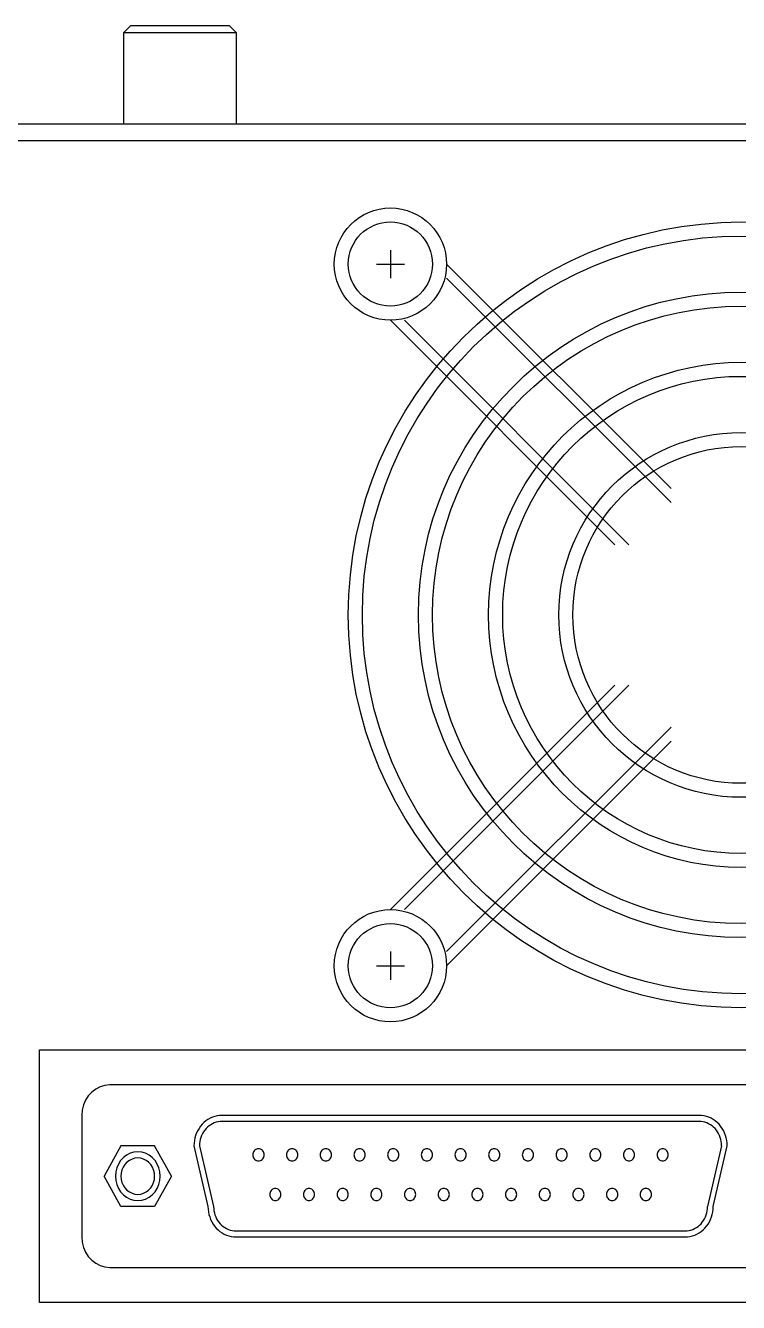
# Model space of a CAD drawing. Header units: millimetres. Extents: x 278 to 1021, y 252 to 691.
# Drawn here: x 928.8 to 979.6, y 341.3 to 432.3 of the extents above; entities that cross this region are included whole.
import ezdxf

# ---------------------------------------------------------------- set-up
doc = ezdxf.new("R2010")
doc.units = ezdxf.units.MM
doc.layers.get('0').update_dxf_attribs({"lineweight": 30})

# ---------------------------------------------------------------- blocks, each defined once
blk = doc.blocks.new('A$C08AF3280')
for p, q in [((648, 81.5), (648.5, 82)), ((648.5, 82), (655.5, 82)), ((655.5, 82), (656, 81.5)), ((648, 81.5), (656, 81.5)), ((648, 75), (648, 81.5)), ((656, 81.5), (656, 75)), ((579, 75), (725, 75)), ((578.2, 73.8), (725.8, 73.8)), ((667, 66), (667, 64)), ((666, 65), (668, 65)), ((687, 49), (671, 65)), ((687, 48), (671, 64)), ((683, 45), (667, 61)), ((684, 45), (668, 61)), ((667, 19), (683, 35)), ((668, 19), (684, 35)), ((671, 16), (687, 32)), ((671, 15), (687, 31)), ((667, 16), (667, 14)), ((666, 15), (668, 15)), ((642, 9), (702, 9)), ((642, -9), (642, 9)), ((646.6527, 6.4671), (646.316, 6.3693)), ((647, 6.5), (646.6527, 6.4671)), ((697, 6.5), (647, 6.5)), ((645.4679, 5.7261), (645.2679, 5.4167)), ((645.7144, 5.9931), (645.4679, 5.7261)), ((646, 6.2098), (645.7144, 5.9931)), ((646.316, 6.3693), (646, 6.2098)), ((645.0304, 4.7096), (645, 4.3333)), ((645.1206, 5.0743), (645.0304, 4.7096)), ((645.2679, 5.4167), (645.1206, 5.0743)), ((645, 4.3333), (645, -4.3333)), ((653.5858, 3.6987), (653.4679, 3.5594)), ((653.7144, 3.8264), (653.5858, 3.6987)), ((653.8528, 3.9415), (653.7144, 3.8264)), ((654, 4.0431), (653.8528, 3.9415)), ((654.1548, 4.1303), (654, 4.0431)), ((654.2, 3.6677), (654.0823, 3.5865)), ((654.316, 4.2027), (654.1548, 4.1303)), ((654.3238, 3.7376), (654.2, 3.6677)), ((654.4824, 4.2596), (654.316, 4.2027)), ((654.4528, 3.7955), (654.3238, 3.7376)), ((654.5859, 3.841), (654.4528, 3.7955)), ((654.6527, 4.3004), (654.4824, 4.2596)), ((654.7222, 3.8737), (654.5859, 3.841)), ((654.8257, 4.3251), (654.6527, 4.3004)), ((654.8606, 3.8934), (654.7222, 3.8737)), ((655, 4.3333), (654.8257, 4.3251)), ((655, 3.9), (654.8606, 3.8934)), ((689, 4.3333), (655, 4.3333)), ((689, 3.9), (655, 3.9)), ((689.1743, 4.3251), (689, 4.3333)), ((689.1394, 3.8934), (689, 3.9)), ((689.2778, 3.8737), (689.1394, 3.8934)), ((689.3473, 4.3004), (689.1743, 4.3251)), ((689.4141, 3.841), (689.2778, 3.8737)), ((689.5176, 4.2596), (689.3473, 4.3004)), ((689.5472, 3.7955), (689.4141, 3.841)), ((689.684, 4.2027), (689.5176, 4.2596)), ((689.6762, 3.7376), (689.5472, 3.7955)), ((689.8, 3.6677), (689.6762, 3.7376)), ((689.8452, 4.1303), (689.684, 4.2027)), ((689.9177, 3.5865), (689.8, 3.6677)), ((690, 4.0431), (689.8452, 4.1303)), ((690.1472, 3.9415), (690, 4.0431)), ((690.2856, 3.8264), (690.1472, 3.9415)), ((690.4142, 3.6987), (690.2856, 3.8264)), ((690.5321, 3.5594), (690.4142, 3.6987)), ((653.1206, 2.9077), (653.0681, 2.7274)), ((653.1874, 3.0823), (653.1206, 2.9077)), ((653.2679, 3.25), (653.1874, 3.0823)), ((653.3617, 3.4095), (653.2679, 3.25)), ((653.4679, 3.5594), (653.3617, 3.4095)), ((653.4965, 2.7595), (653.4545, 2.6153)), ((653.5499, 2.8992), (653.4965, 2.7595)), ((653.6144, 3.0333), (653.5499, 2.8992)), ((653.6894, 3.1608), (653.6144, 3.0333)), ((653.7743, 3.2809), (653.6894, 3.1608)), ((653.8686, 3.3923), (653.7743, 3.2809)), ((653.9715, 3.4945), (653.8686, 3.3923)), ((654.0823, 3.5865), (653.9715, 3.4945)), ((690.0285, 3.4945), (689.9177, 3.5865)), ((690.1314, 3.3923), (690.0285, 3.4945)), ((690.2257, 3.2809), (690.1314, 3.3923)), ((690.3106, 3.1608), (690.2257, 3.2809)), ((690.3856, 3.0333), (690.3106, 3.1608)), ((690.4501, 2.8992), (690.3856, 3.0333)), ((690.5035, 2.7595), (690.4501, 2.8992)), ((690.5455, 2.6153), (690.5035, 2.7595)), ((690.6383, 3.4095), (690.5321, 3.5594)), ((690.7321, 3.25), (690.6383, 3.4095)), ((690.8126, 3.0823), (690.7321, 3.25)), ((690.8794, 2.9077), (690.8126, 3.0823)), ((690.9319, 2.7274), (690.8794, 2.9077)), ((647.8, 2.1667), (646.6, 0)), ((650.2, 2.1667), (647.8, 2.1667)), ((651.4, 0), (650.2, 2.1667)), ((653.0076, 2.3555), (653, 2.1667)), ((653, 2.1667), (654, -2.1667)), ((653.0304, 2.5429), (653.0076, 2.3555)), ((653.0681, 2.7274), (653.0304, 2.5429)), ((653.4061, 2.3177), (653.4, 2.1667)), ((653.4, 2.1667), (654.4, -2.1667)), ((653.4243, 2.4676), (653.4061, 2.3177)), ((653.4545, 2.6153), (653.4243, 2.4676)), ((657.3429, 1.8486), (657.2936, 1.7952)), ((657.4, 1.8919), (657.3429, 1.8486)), ((657.4632, 1.9239), (657.4, 1.8919)), ((657.5305, 1.9434), (657.4632, 1.9239)), ((657.6, 1.95), (657.5305, 1.9434)), ((657.6695, 1.9434), (657.6, 1.95)), ((657.7368, 1.9239), (657.6695, 1.9434)), ((657.8, 1.8919), (657.7368, 1.9239)), ((657.8571, 1.8486), (657.8, 1.8919)), ((657.9064, 1.7952), (657.8571, 1.8486)), ((659.7429, 1.8486), (659.6936, 1.7952)), ((659.8, 1.8919), (659.7429, 1.8486)), ((659.8632, 1.9239), (659.8, 1.8919)), ((659.9305, 1.9434), (659.8632, 1.9239)), ((660, 1.95), (659.9305, 1.9434)), ((660.0695, 1.9434), (660, 1.95)), ((660.1368, 1.9239), (660.0695, 1.9434)), ((660.2, 1.8919), (660.1368, 1.9239)), ((660.2571, 1.8486), (660.2, 1.8919)), ((660.3064, 1.7952), (660.2571, 1.8486)), ((662.1429, 1.8486), (662.0936, 1.7952)), ((662.2, 1.8919), (662.1429, 1.8486)), ((662.2632, 1.9239), (662.2, 1.8919)), ((662.3305, 1.9434), (662.2632, 1.9239)), ((662.4, 1.95), (662.3305, 1.9434)), ((662.4695, 1.9434), (662.4, 1.95)), ((662.5368, 1.9239), (662.4695, 1.9434)), ((662.6, 1.8919), (662.5368, 1.9239)), ((662.6571, 1.8486), (662.6, 1.8919)), ((662.7064, 1.7952), (662.6571, 1.8486)), ((664.5429, 1.8486), (664.4936, 1.7952)), ((664.6, 1.8919), (664.5429, 1.8486)), ((664.6632, 1.9239), (664.6, 1.8919)), ((664.7305, 1.9434), (664.6632, 1.9239)), ((664.8, 1.95), (664.7305, 1.9434)), ((664.8695, 1.9434), (664.8, 1.95)), ((664.9368, 1.9239), (664.8695, 1.9434)), ((665, 1.8919), (664.9368, 1.9239)), ((665.0571, 1.8486), (665, 1.8919)), ((665.1064, 1.7952), (665.0571, 1.8486)), ((666.9429, 1.8486), (666.8936, 1.7952)), ((667, 1.8919), (666.9429, 1.8486)), ((667.0632, 1.9239), (667, 1.8919)), ((667.1305, 1.9434), (667.0632, 1.9239)), ((667.2, 1.95), (667.1305, 1.9434)), ((667.2695, 1.9434), (667.2, 1.95)), ((667.3368, 1.9239), (667.2695, 1.9434)), ((667.4, 1.8919), (667.3368, 1.9239)), ((667.4571, 1.8486), (667.4, 1.8919)), ((667.5064, 1.7952), (667.4571, 1.8486)), ((669.3429, 1.8486), (669.2936, 1.7952)), ((669.4, 1.8919), (669.3429, 1.8486)), ((669.4632, 1.9239), (669.4, 1.8919)), ((669.5305, 1.9434), (669.4632, 1.9239)), ((669.6, 1.95), (669.5305, 1.9434)), ((669.6695, 1.9434), (669.6, 1.95)), ((669.7368, 1.9239), (669.6695, 1.9434)), ((669.8, 1.8919), (669.7368, 1.9239)), ((669.8571, 1.8486), (669.8, 1.8919)), ((669.9064, 1.7952), (669.8571, 1.8486)), ((671.7429, 1.8486), (671.6936, 1.7952)), ((671.8, 1.8919), (671.7429, 1.8486)), ((671.8632, 1.9239), (671.8, 1.8919)), ((671.9305, 1.9434), (671.8632, 1.9239)), ((672, 1.95), (671.9305, 1.9434)), ((672.0695, 1.9434), (672, 1.95)), ((672.1368, 1.9239), (672.0695, 1.9434)), ((672.2, 1.8919), (672.1368, 1.9239)), ((672.2571, 1.8486), (672.2, 1.8919)), ((672.3064, 1.7952), (672.2571, 1.8486)), ((674.1429, 1.8486), (674.0936, 1.7952)), ((674.2, 1.8919), (674.1429, 1.8486)), ((674.2632, 1.9239), (674.2, 1.8919)), ((674.3305, 1.9434), (674.2632, 1.9239)), ((674.4, 1.95), (674.3305, 1.9434)), ((674.4695, 1.9434), (674.4, 1.95)), ((674.5368, 1.9239), (674.4695, 1.9434)), ((674.6, 1.8919), (674.5368, 1.9239)), ((674.6571, 1.8486), (674.6, 1.8919)), ((674.7064, 1.7952), (674.6571, 1.8486)), ((676.5429, 1.8486), (676.4936, 1.7952)), ((676.6, 1.8919), (676.5429, 1.8486)), ((676.6632, 1.9239), (676.6, 1.8919)), ((676.7305, 1.9434), (676.6632, 1.9239)), ((676.8, 1.95), (676.7305, 1.9434)), ((676.8695, 1.9434), (676.8, 1.95)), ((676.9368, 1.9239), (676.8695, 1.9434)), ((677, 1.8919), (676.9368, 1.9239)), ((677.0571, 1.8486), (677, 1.8919)), ((677.1064, 1.7952), (677.0571, 1.8486)), ((678.9429, 1.8486), (678.8936, 1.7952)), ((679, 1.8919), (678.9429, 1.8486)), ((679.0632, 1.9239), (679, 1.8919)), ((679.1305, 1.9434), (679.0632, 1.9239)), ((679.2, 1.95), (679.1305, 1.9434)), ((679.2695, 1.9434), (679.2, 1.95)), ((679.3368, 1.9239), (679.2695, 1.9434)), ((679.4, 1.8919), (679.3368, 1.9239)), ((679.4571, 1.8486), (679.4, 1.8919)), ((679.5064, 1.7952), (679.4571, 1.8486)), ((681.3429, 1.8486), (681.2936, 1.7952)), ((681.4, 1.8919), (681.3429, 1.8486)), ((681.4632, 1.9239), (681.4, 1.8919)), ((681.5305, 1.9434), (681.4632, 1.9239)), ((681.6, 1.95), (681.5305, 1.9434)), ((681.6695, 1.9434), (681.6, 1.95)), ((681.7368, 1.9239), (681.6695, 1.9434)), ((681.8, 1.8919), (681.7368, 1.9239)), ((681.8571, 1.8486), (681.8, 1.8919)), ((681.9064, 1.7952), (681.8571, 1.8486)), ((683.7429, 1.8486), (683.6936, 1.7952)), ((683.8, 1.8919), (683.7429, 1.8486)), ((683.8632, 1.9239), (683.8, 1.8919)), ((683.9305, 1.9434), (683.8632, 1.9239)), ((684, 1.95), (683.9305, 1.9434)), ((684.0695, 1.9434), (684, 1.95)), ((684.1368, 1.9239), (684.0695, 1.9434)), ((684.2, 1.8919), (684.1368, 1.9239)), ((684.2571, 1.8486), (684.2, 1.8919)), ((684.3064, 1.7952), (684.2571, 1.8486)), ((686.1429, 1.8486), (686.0936, 1.7952)), ((686.2, 1.8919), (686.1429, 1.8486)), ((686.2632, 1.9239), (686.2, 1.8919)), ((686.3305, 1.9434), (686.2632, 1.9239)), ((686.4, 1.95), (686.3305, 1.9434)), ((686.4695, 1.9434), (686.4, 1.95)), ((686.5368, 1.9239), (686.4695, 1.9434)), ((686.6, 1.8919), (686.5368, 1.9239)), ((686.6571, 1.8486), (686.6, 1.8919)), ((686.7064, 1.7952), (686.6571, 1.8486)), ((690.6, 2.1667), (689.6, -2.1667)), ((690, -2.1667), (691, 2.1667)), ((690.5757, 2.4676), (690.5455, 2.6153)), ((690.5939, 2.3177), (690.5757, 2.4676)), ((690.6, 2.1667), (690.5939, 2.3177)), ((690.9696, 2.5429), (690.9319, 2.7274)), ((690.9924, 2.3555), (690.9696, 2.5429)), ((691, 2.1667), (690.9924, 2.3555)), ((647.7744, 1.1141), (647.6144, 0.8667)), ((647.9716, 1.3278), (647.7744, 1.1141)), ((648.2, 1.5011), (647.9716, 1.3278)), ((648.2286, 0.9958), (648.0808, 0.8357)), ((648.4528, 1.6289), (648.2, 1.5011)), ((648.4, 1.1258), (648.2286, 0.9958)), ((648.5896, 1.2216), (648.4, 1.1258)), ((648.7222, 1.7069), (648.4528, 1.6289)), ((648.7916, 1.2803), (648.5896, 1.2216)), ((649, 1.7334), (648.7222, 1.7069)), ((649, 1.3), (648.7916, 1.2803)), ((649.2778, 1.7069), (649, 1.7334)), ((649.2084, 1.2803), (649, 1.3)), ((649.4104, 1.2216), (649.2084, 1.2803)), ((649.5472, 1.6289), (649.2778, 1.7069)), ((649.6, 1.1258), (649.4104, 1.2216)), ((649.8, 1.5011), (649.5472, 1.6289)), ((649.7714, 0.9958), (649.6, 1.1258)), ((649.9192, 0.8357), (649.7714, 0.9958)), ((650.0284, 1.3278), (649.8, 1.5011)), ((650.2256, 1.1141), (650.0284, 1.3278)), ((650.3856, 0.8667), (650.2256, 1.1141)), ((657.2061, 1.592), (657.2, 1.5167)), ((657.2, 1.5167), (657.2061, 1.4414)), ((657.2241, 1.6649), (657.2061, 1.592)), ((657.2061, 1.4414), (657.2241, 1.3685)), ((657.2536, 1.7333), (657.2241, 1.6649)), ((657.2241, 1.3685), (657.2536, 1.3)), ((657.2936, 1.7952), (657.2536, 1.7333)), ((657.2536, 1.3), (657.2936, 1.2381)), ((657.2936, 1.2381), (657.3429, 1.1847)), ((657.3429, 1.1847), (657.4, 1.1414)), ((657.4, 1.1414), (657.4632, 1.1094)), ((657.4632, 1.1094), (657.5305, 1.0899)), ((657.5305, 1.0899), (657.6, 1.0833)), ((657.6, 1.0833), (657.6695, 1.0899)), ((657.6695, 1.0899), (657.7368, 1.1094)), ((657.7368, 1.1094), (657.8, 1.1414)), ((657.8, 1.1414), (657.8571, 1.1847)), ((657.8571, 1.1847), (657.9064, 1.2381)), ((657.9464, 1.7333), (657.9064, 1.7952)), ((657.9064, 1.2381), (657.9464, 1.3)), ((657.9759, 1.6649), (657.9464, 1.7333)), ((657.9464, 1.3), (657.9759, 1.3685)), ((657.9939, 1.592), (657.9759, 1.6649)), ((657.9759, 1.3685), (657.9939, 1.4414)), ((658, 1.5167), (657.9939, 1.592)), ((657.9939, 1.4414), (658, 1.5167)), ((659.6061, 1.592), (659.6, 1.5167)), ((659.6, 1.5167), (659.6061, 1.4414)), ((659.6241, 1.6649), (659.6061, 1.592)), ((659.6061, 1.4414), (659.6241, 1.3685)), ((659.6536, 1.7333), (659.6241, 1.6649)), ((659.6241, 1.3685), (659.6536, 1.3)), ((659.6936, 1.7952), (659.6536, 1.7333)), ((659.6536, 1.3), (659.6936, 1.2381)), ((659.6936, 1.2381), (659.7429, 1.1847)), ((659.7429, 1.1847), (659.8, 1.1414)), ((659.8, 1.1414), (659.8632, 1.1094)), ((659.8632, 1.1094), (659.9305, 1.0899)), ((659.9305, 1.0899), (660, 1.0833)), ((660, 1.0833), (660.0695, 1.0899)), ((660.0695, 1.0899), (660.1368, 1.1094)), ((660.1368, 1.1094), (660.2, 1.1414)), ((660.2, 1.1414), (660.2571, 1.1847)), ((660.2571, 1.1847), (660.3064, 1.2381)), ((660.3464, 1.7333), (660.3064, 1.7952)), ((660.3064, 1.2381), (660.3464, 1.3)), ((660.3759, 1.6649), (660.3464, 1.7333)), ((660.3464, 1.3), (660.3759, 1.3685)), ((660.3939, 1.592), (660.3759, 1.6649)), ((660.3759, 1.3685), (660.3939, 1.4414)), ((660.4, 1.5167), (660.3939, 1.592)), ((660.3939, 1.4414), (660.4, 1.5167)), ((662.0061, 1.592), (662, 1.5167)), ((662, 1.5167), (662.0061, 1.4414)), ((662.0241, 1.6649), (662.0061, 1.592)), ((662.0061, 1.4414), (662.0241, 1.3685)), ((662.0536, 1.7333), (662.0241, 1.6649)), ((662.0241, 1.3685), (662.0536, 1.3)), ((662.0936, 1.7952), (662.0536, 1.7333)), ((662.0536, 1.3), (662.0936, 1.2381)), ((662.0936, 1.2381), (662.1429, 1.1847)), ((662.1429, 1.1847), (662.2, 1.1414)), ((662.2, 1.1414), (662.2632, 1.1094)), ((662.2632, 1.1094), (662.3305, 1.0899)), ((662.3305, 1.0899), (662.4, 1.0833)), ((662.4, 1.0833), (662.4695, 1.0899)), ((662.4695, 1.0899), (662.5368, 1.1094)), ((662.5368, 1.1094), (662.6, 1.1414)), ((662.6, 1.1414), (662.6571, 1.1847)), ((662.6571, 1.1847), (662.7064, 1.2381)), ((662.7464, 1.7333), (662.7064, 1.7952)), ((662.7064, 1.2381), (662.7464, 1.3)), ((662.7759, 1.6649), (662.7464, 1.7333)), ((662.7464, 1.3), (662.7759, 1.3685)), ((662.7939, 1.592), (662.7759, 1.6649)), ((662.7759, 1.3685), (662.7939, 1.4414)), ((662.8, 1.5167), (662.7939, 1.592)), ((662.7939, 1.4414), (662.8, 1.5167)), ((664.4061, 1.592), (664.4, 1.5167)), ((664.4, 1.5167), (664.4061, 1.4414)), ((664.4241, 1.6649), (664.4061, 1.592)), ((664.4061, 1.4414), (664.4241, 1.3685)), ((664.4536, 1.7333), (664.4241, 1.6649)), ((664.4241, 1.3685), (664.4536, 1.3)), ((664.4936, 1.7952), (664.4536, 1.7333)), ((664.4536, 1.3), (664.4936, 1.2381)), ((664.4936, 1.2381), (664.5429, 1.1847)), ((664.5429, 1.1847), (664.6, 1.1414)), ((664.6, 1.1414), (664.6632, 1.1094)), ((664.6632, 1.1094), (664.7305, 1.0899)), ((664.7305, 1.0899), (664.8, 1.0833)), ((664.8, 1.0833), (664.8695, 1.0899)), ((664.8695, 1.0899), (664.9368, 1.1094)), ((664.9368, 1.1094), (665, 1.1414)), ((665, 1.1414), (665.0571, 1.1847)), ((665.0571, 1.1847), (665.1064, 1.2381)), ((665.1464, 1.7333), (665.1064, 1.7952)), ((665.1064, 1.2381), (665.1464, 1.3)), ((665.1759, 1.6649), (665.1464, 1.7333)), ((665.1464, 1.3), (665.1759, 1.3685)), ((665.1939, 1.592), (665.1759, 1.6649)), ((665.1759, 1.3685), (665.1939, 1.4414)), ((665.2, 1.5167), (665.1939, 1.592)), ((665.1939, 1.4414), (665.2, 1.5167)), ((666.8061, 1.592), (666.8, 1.5167)), ((666.8, 1.5167), (666.8061, 1.4414)), ((666.8241, 1.6649), (666.8061, 1.592)), ((666.8061, 1.4414), (666.8241, 1.3685)), ((666.8536, 1.7333), (666.8241, 1.6649)), ((666.8241, 1.3685), (666.8536, 1.3)), ((666.8936, 1.7952), (666.8536, 1.7333)), ((666.8536, 1.3), (666.8936, 1.2381)), ((666.8936, 1.2381), (666.9429, 1.1847)), ((666.9429, 1.1847), (667, 1.1414)), ((667, 1.1414), (667.0632, 1.1094)), ((667.0632, 1.1094), (667.1305, 1.0899)), ((667.1305, 1.0899), (667.2, 1.0833)), ((667.2, 1.0833), (667.2695, 1.0899)), ((667.2695, 1.0899), (667.3368, 1.1094)), ((667.3368, 1.1094), (667.4, 1.1414)), ((667.4, 1.1414), (667.4571, 1.1847)), ((667.4571, 1.1847), (667.5064, 1.2381)), ((667.5464, 1.7333), (667.5064, 1.7952)), ((667.5064, 1.2381), (667.5464, 1.3)), ((667.5759, 1.6649), (667.5464, 1.7333)), ((667.5464, 1.3), (667.5759, 1.3685)), ((667.5939, 1.592), (667.5759, 1.6649)), ((667.5759, 1.3685), (667.5939, 1.4414)), ((667.6, 1.5167), (667.5939, 1.592)), ((667.5939, 1.4414), (667.6, 1.5167)), ((669.2061, 1.592), (669.2, 1.5167)), ((669.2, 1.5167), (669.2061, 1.4414)), ((669.2241, 1.6649), (669.2061, 1.592)), ((669.2061, 1.4414), (669.2241, 1.3685)), ((669.2536, 1.7333), (669.2241, 1.6649)), ((669.2241, 1.3685), (669.2536, 1.3)), ((669.2936, 1.7952), (669.2536, 1.7333)), ((669.2536, 1.3), (669.2936, 1.2381)), ((669.2936, 1.2381), (669.3429, 1.1847)), ((669.3429, 1.1847), (669.4, 1.1414)), ((669.4, 1.1414), (669.4632, 1.1094)), ((669.4632, 1.1094), (669.5305, 1.0899)), ((669.5305, 1.0899), (669.6, 1.0833)), ((669.6, 1.0833), (669.6695, 1.0899)), ((669.6695, 1.0899), (669.7368, 1.1094)), ((669.7368, 1.1094), (669.8, 1.1414)), ((669.8, 1.1414), (669.8571, 1.1847)), ((669.8571, 1.1847), (669.9064, 1.2381)), ((669.9464, 1.7333), (669.9064, 1.7952)), ((669.9064, 1.2381), (669.9464, 1.3)), ((669.9759, 1.6649), (669.9464, 1.7333)), ((669.9464, 1.3), (669.9759, 1.3685)), ((669.9939, 1.592), (669.9759, 1.6649)), ((669.9759, 1.3685), (669.9939, 1.4414)), ((670, 1.5167), (669.9939, 1.592)), ((669.9939, 1.4414), (670, 1.5167)), ((671.6061, 1.592), (671.6, 1.5167)), ((671.6, 1.5167), (671.6061, 1.4414)), ((671.6241, 1.6649), (671.6061, 1.592)), ((671.6061, 1.4414), (671.6241, 1.3685)), ((671.6536, 1.7333), (671.6241, 1.6649)), ((671.6241, 1.3685), (671.6536, 1.3)), ((671.6936, 1.7952), (671.6536, 1.7333)), ((671.6536, 1.3), (671.6936, 1.2381)), ((671.6936, 1.2381), (671.7429, 1.1847)), ((671.7429, 1.1847), (671.8, 1.1414)), ((671.8, 1.1414), (671.8632, 1.1094)), ((671.8632, 1.1094), (671.9305, 1.0899)), ((671.9305, 1.0899), (672, 1.0833)), ((672, 1.0833), (672.0695, 1.0899)), ((672.0695, 1.0899), (672.1368, 1.1094)), ((672.1368, 1.1094), (672.2, 1.1414)), ((672.2, 1.1414), (672.2571, 1.1847)), ((672.2571, 1.1847), (672.3064, 1.2381)), ((672.3464, 1.7333), (672.3064, 1.7952)), ((672.3064, 1.2381), (672.3464, 1.3)), ((672.3759, 1.6649), (672.3464, 1.7333)), ((672.3464, 1.3), (672.3759, 1.3685)), ((672.3939, 1.592), (672.3759, 1.6649)), ((672.3759, 1.3685), (672.3939, 1.4414)), ((672.4, 1.5167), (672.3939, 1.592)), ((672.3939, 1.4414), (672.4, 1.5167)), ((674.0061, 1.592), (674, 1.5167)), ((674, 1.5167), (674.0061, 1.4414)), ((674.0241, 1.6649), (674.0061, 1.592)), ((674.0061, 1.4414), (674.0241, 1.3685)), ((674.0536, 1.7333), (674.0241, 1.6649)), ((674.0241, 1.3685), (674.0536, 1.3)), ((674.0936, 1.7952), (674.0536, 1.7333)), ((674.0536, 1.3), (674.0936, 1.2381)), ((674.0936, 1.2381), (674.1429, 1.1847)), ((674.1429, 1.1847), (674.2, 1.1414)), ((674.2, 1.1414), (674.2632, 1.1094)), ((674.2632, 1.1094), (674.3305, 1.0899)), ((674.3305, 1.0899), (674.4, 1.0833)), ((674.4, 1.0833), (674.4695, 1.0899)), ((674.4695, 1.0899), (674.5368, 1.1094)), ((674.5368, 1.1094), (674.6, 1.1414)), ((674.6, 1.1414), (674.6571, 1.1847)), ((674.6571, 1.1847), (674.7064, 1.2381)), ((674.7464, 1.7333), (674.7064, 1.7952)), ((674.7064, 1.2381), (674.7464, 1.3)), ((674.7759, 1.6649), (674.7464, 1.7333)), ((674.7464, 1.3), (674.7759, 1.3685)), ((674.7939, 1.592), (674.7759, 1.6649)), ((674.7759, 1.3685), (674.7939, 1.4414)), ((674.8, 1.5167), (674.7939, 1.592)), ((674.7939, 1.4414), (674.8, 1.5167)), ((676.4061, 1.592), (676.4, 1.5167)), ((676.4, 1.5167), (676.4061, 1.4414)), ((676.4241, 1.6649), (676.4061, 1.592)), ((676.4061, 1.4414), (676.4241, 1.3685)), ((676.4536, 1.7333), (676.4241, 1.6649)), ((676.4241, 1.3685), (676.4536, 1.3)), ((676.4936, 1.7952), (676.4536, 1.7333)), ((676.4536, 1.3), (676.4936, 1.2381)), ((676.4936, 1.2381), (676.5429, 1.1847)), ((676.5429, 1.1847), (676.6, 1.1414)), ((676.6, 1.1414), (676.6632, 1.1094)), ((676.6632, 1.1094), (676.7305, 1.0899)), ((676.7305, 1.0899), (676.8, 1.0833)), ((676.8, 1.0833), (676.8695, 1.0899)), ((676.8695, 1.0899), (676.9368, 1.1094)), ((676.9368, 1.1094), (677, 1.1414)), ((677, 1.1414), (677.0571, 1.1847)), ((677.0571, 1.1847), (677.1064, 1.2381)), ((677.1464, 1.7333), (677.1064, 1.7952)), ((677.1064, 1.2381), (677.1464, 1.3)), ((677.1759, 1.6649), (677.1464, 1.7333)), ((677.1464, 1.3), (677.1759, 1.3685)), ((677.1939, 1.592), (677.1759, 1.6649)), ((677.1759, 1.3685), (677.1939, 1.4414)), ((677.2, 1.5167), (677.1939, 1.592)), ((677.1939, 1.4414), (677.2, 1.5167)), ((678.8061, 1.592), (678.8, 1.5167)), ((678.8, 1.5167), (678.8061, 1.4414)), ((678.8241, 1.6649), (678.8061, 1.592)), ((678.8061, 1.4414), (678.8241, 1.3685)), ((678.8536, 1.7333), (678.8241, 1.6649)), ((678.8241, 1.3685), (678.8536, 1.3)), ((678.8936, 1.7952), (678.8536, 1.7333)), ((678.8536, 1.3), (678.8936, 1.2381)), ((678.8936, 1.2381), (678.9429, 1.1847)), ((678.9429, 1.1847), (679, 1.1414)), ((679, 1.1414), (679.0632, 1.1094)), ((679.0632, 1.1094), (679.1305, 1.0899)), ((679.1305, 1.0899), (679.2, 1.0833)), ((679.2, 1.0833), (679.2695, 1.0899)), ((679.2695, 1.0899), (679.3368, 1.1094)), ((679.3368, 1.1094), (679.4, 1.1414)), ((679.4, 1.1414), (679.4571, 1.1847)), ((679.4571, 1.1847), (679.5064, 1.2381)), ((679.5464, 1.7333), (679.5064, 1.7952)), ((679.5064, 1.2381), (679.5464, 1.3)), ((679.5759, 1.6649), (679.5464, 1.7333)), ((679.5464, 1.3), (679.5759, 1.3685)), ((679.5939, 1.592), (679.5759, 1.6649)), ((679.5759, 1.3685), (679.5939, 1.4414)), ((679.6, 1.5167), (679.5939, 1.592)), ((679.5939, 1.4414), (679.6, 1.5167)), ((681.2061, 1.592), (681.2, 1.5167)), ((681.2, 1.5167), (681.2061, 1.4414)), ((681.2241, 1.6649), (681.2061, 1.592)), ((681.2061, 1.4414), (681.2241, 1.3685)), ((681.2536, 1.7333), (681.2241, 1.6649)), ((681.2241, 1.3685), (681.2536, 1.3)), ((681.2936, 1.7952), (681.2536, 1.7333)), ((681.2536, 1.3), (681.2936, 1.2381)), ((681.2936, 1.2381), (681.3429, 1.1847)), ((681.3429, 1.1847), (681.4, 1.1414)), ((681.4, 1.1414), (681.4632, 1.1094)), ((681.4632, 1.1094), (681.5305, 1.0899)), ((681.5305, 1.0899), (681.6, 1.0833)), ((681.6, 1.0833), (681.6695, 1.0899)), ((681.6695, 1.0899), (681.7368, 1.1094)), ((681.7368, 1.1094), (681.8, 1.1414)), ((681.8, 1.1414), (681.8571, 1.1847)), ((681.8571, 1.1847), (681.9064, 1.2381)), ((681.9464, 1.7333), (681.9064, 1.7952)), ((681.9064, 1.2381), (681.9464, 1.3)), ((681.9759, 1.6649), (681.9464, 1.7333)), ((681.9464, 1.3), (681.9759, 1.3685)), ((681.9939, 1.592), (681.9759, 1.6649)), ((681.9759, 1.3685), (681.9939, 1.4414)), ((682, 1.5167), (681.9939, 1.592)), ((681.9939, 1.4414), (682, 1.5167)), ((683.6061, 1.592), (683.6, 1.5167)), ((683.6, 1.5167), (683.6061, 1.4414)), ((683.6241, 1.6649), (683.6061, 1.592)), ((683.6061, 1.4414), (683.6241, 1.3685)), ((683.6536, 1.7333), (683.6241, 1.6649)), ((683.6241, 1.3685), (683.6536, 1.3)), ((683.6936, 1.7952), (683.6536, 1.7333)), ((683.6536, 1.3), (683.6936, 1.2381)), ((683.6936, 1.2381), (683.7429, 1.1847)), ((683.7429, 1.1847), (683.8, 1.1414)), ((683.8, 1.1414), (683.8632, 1.1094)), ((683.8632, 1.1094), (683.9305, 1.0899)), ((683.9305, 1.0899), (684, 1.0833)), ((684, 1.0833), (684.0695, 1.0899)), ((684.0695, 1.0899), (684.1368, 1.1094)), ((684.1368, 1.1094), (684.2, 1.1414)), ((684.2, 1.1414), (684.2571, 1.1847)), ((684.2571, 1.1847), (684.3064, 1.2381)), ((684.3464, 1.7333), (684.3064, 1.7952)), ((684.3064, 1.2381), (684.3464, 1.3)), ((684.3759, 1.6649), (684.3464, 1.7333)), ((684.3464, 1.3), (684.3759, 1.3685)), ((684.3939, 1.592), (684.3759, 1.6649)), ((684.3759, 1.3685), (684.3939, 1.4414)), ((684.4, 1.5167), (684.3939, 1.592)), ((684.3939, 1.4414), (684.4, 1.5167)), ((686.0061, 1.592), (686, 1.5167)), ((686, 1.5167), (686.0061, 1.4414)), ((686.0241, 1.6649), (686.0061, 1.592)), ((686.0061, 1.4414), (686.0241, 1.3685)), ((686.0536, 1.7333), (686.0241, 1.6649)), ((686.0241, 1.3685), (686.0536, 1.3)), ((686.0936, 1.7952), (686.0536, 1.7333)), ((686.0536, 1.3), (686.0936, 1.2381)), ((686.0936, 1.2381), (686.1429, 1.1847)), ((686.1429, 1.1847), (686.2, 1.1414)), ((686.2, 1.1414), (686.2632, 1.1094)), ((686.2632, 1.1094), (686.3305, 1.0899)), ((686.3305, 1.0899), (686.4, 1.0833)), ((686.4, 1.0833), (686.4695, 1.0899)), ((686.4695, 1.0899), (686.5368, 1.1094)), ((686.5368, 1.1094), (686.6, 1.1414)), ((686.6, 1.1414), (686.6571, 1.1847)), ((686.6571, 1.1847), (686.7064, 1.2381)), ((686.7464, 1.7333), (686.7064, 1.7952)), ((686.7064, 1.2381), (686.7464, 1.3)), ((686.7759, 1.6649), (686.7464, 1.7333)), ((686.7464, 1.3), (686.7759, 1.3685)), ((686.7939, 1.592), (686.7759, 1.6649)), ((686.7759, 1.3685), (686.7939, 1.4414)), ((686.8, 1.5167), (686.7939, 1.592)), ((686.7939, 1.4414), (686.8, 1.5167)), ((647.8, -2.1666), (646.6, 0)), ((647.4244, 0.301), (647.4, 0)), ((647.4, 0), (647.4244, -0.3009)), ((647.4964, 0.5928), (647.4244, 0.301)), ((647.6144, 0.8667), (647.4964, 0.5928)), ((647.8182, 0.2258), (647.8, 0)), ((647.8, 0), (647.8182, -0.2257)), ((647.8724, 0.4446), (647.8182, 0.2258)), ((647.9608, 0.65), (647.8724, 0.4446)), ((648.0808, 0.8357), (647.9608, 0.65)), ((650.0392, 0.65), (649.9192, 0.8357)), ((650.1276, 0.4446), (650.0392, 0.65)), ((650.1818, 0.2258), (650.1276, 0.4446)), ((650.2, 0), (650.1818, 0.2258)), ((650.1818, -0.2257), (650.2, 0)), ((651.4, 0), (650.2, -2.1666)), ((650.5036, 0.5928), (650.3856, 0.8667)), ((650.5756, 0.301), (650.5036, 0.5928)), ((650.6, 0), (650.5756, 0.301)), ((650.5756, -0.3009), (650.6, 0)), ((647.4244, -0.3009), (647.4964, -0.5927)), ((647.4964, -0.5927), (647.6144, -0.8666)), ((647.6144, -0.8666), (647.7744, -1.114)), ((647.8182, -0.2257), (647.8724, -0.4445)), ((647.8724, -0.4445), (647.9608, -0.6499)), ((647.9608, -0.6499), (648.0808, -0.8356)), ((648.0808, -0.8356), (648.2286, -0.9957)), ((649.7714, -0.9957), (649.9192, -0.8356)), ((649.9192, -0.8356), (650.0392, -0.6499)), ((650.0392, -0.6499), (650.1276, -0.4445)), ((650.1276, -0.4445), (650.1818, -0.2257)), ((650.2256, -1.114), (650.3856, -0.8666)), ((650.3856, -0.8666), (650.5036, -0.5927)), ((650.5036, -0.5927), (650.5756, -0.3009)), ((658.6632, -0.8928), (658.6, -0.9247)), ((658.7305, -0.8733), (658.6632, -0.8928)), ((658.8, -0.8667), (658.7305, -0.8733)), ((658.8695, -0.8733), (658.8, -0.8667)), ((658.9368, -0.8928), (658.8695, -0.8733)), ((659, -0.9247), (658.9368, -0.8928)), ((661.0632, -0.8928), (661, -0.9247)), ((661.1305, -0.8733), (661.0632, -0.8928)), ((661.2, -0.8667), (661.1305, -0.8733)), ((661.2695, -0.8733), (661.2, -0.8667)), ((661.3368, -0.8928), (661.2695, -0.8733)), ((661.4, -0.9247), (661.3368, -0.8928)), ((663.4632, -0.8928), (663.4, -0.9247)), ((663.5305, -0.8733), (663.4632, -0.8928)), ((663.6, -0.8667), (663.5305, -0.8733)), ((663.6695, -0.8733), (663.6, -0.8667)), ((663.7368, -0.8928), (663.6695, -0.8733)), ((663.8, -0.9247), (663.7368, -0.8928)), ((665.8632, -0.8928), (665.8, -0.9247)), ((665.9305, -0.8733), (665.8632, -0.8928)), ((666, -0.8667), (665.9305, -0.8733)), ((666.0695, -0.8733), (666, -0.8667)), ((666.1368, -0.8928), (666.0695, -0.8733)), ((666.2, -0.9247), (666.1368, -0.8928)), ((668.2632, -0.8928), (668.2, -0.9247)), ((668.3305, -0.8733), (668.2632, -0.8928)), ((668.4, -0.8667), (668.3305, -0.8733)), ((668.4695, -0.8733), (668.4, -0.8667)), ((668.5368, -0.8928), (668.4695, -0.8733)), ((668.6, -0.9247), (668.5368, -0.8928)), ((670.6632, -0.8928), (670.6, -0.9247)), ((670.7305, -0.8733), (670.6632, -0.8928)), ((670.8, -0.8667), (670.7305, -0.8733)), ((670.8695, -0.8733), (670.8, -0.8667)), ((670.9368, -0.8928), (670.8695, -0.8733)), ((671, -0.9247), (670.9368, -0.8928)), ((673.0632, -0.8928), (673, -0.9247)), ((673.1305, -0.8733), (673.0632, -0.8928)), ((673.2, -0.8667), (673.1305, -0.8733)), ((673.2695, -0.8733), (673.2, -0.8667)), ((673.3368, -0.8928), (673.2695, -0.8733)), ((673.4, -0.9247), (673.3368, -0.8928)), ((675.4632, -0.8928), (675.4, -0.9247)), ((675.5305, -0.8733), (675.4632, -0.8928)), ((675.6, -0.8667), (675.5305, -0.8733)), ((675.6695, -0.8733), (675.6, -0.8667)), ((675.7368, -0.8928), (675.6695, -0.8733)), ((675.8, -0.9247), (675.7368, -0.8928)), ((677.8632, -0.8928), (677.8, -0.9247)), ((677.9305, -0.8733), (677.8632, -0.8928)), ((678, -0.8667), (677.9305, -0.8733)), ((678.0695, -0.8733), (678, -0.8667)), ((678.1368, -0.8928), (678.0695, -0.8733)), ((678.2, -0.9247), (678.1368, -0.8928)), ((680.2632, -0.8928), (680.2, -0.9247)), ((680.3305, -0.8733), (680.2632, -0.8928)), ((680.4, -0.8667), (680.3305, -0.8733)), ((680.4695, -0.8733), (680.4, -0.8667)), ((680.5368, -0.8928), (680.4695, -0.8733)), ((680.6, -0.9247), (680.5368, -0.8928)), ((682.6632, -0.8928), (682.6, -0.9247)), ((682.7305, -0.8733), (682.6632, -0.8928)), ((682.8, -0.8667), (682.7305, -0.8733)), ((682.8695, -0.8733), (682.8, -0.8667)), ((682.9368, -0.8928), (682.8695, -0.8733)), ((683, -0.9247), (682.9368, -0.8928)), ((685.0632, -0.8928), (685, -0.9247)), ((685.1305, -0.8733), (685.0632, -0.8928)), ((685.2, -0.8667), (685.1305, -0.8733)), ((685.2695, -0.8733), (685.2, -0.8667)), ((685.3368, -0.8928), (685.2695, -0.8733)), ((685.4, -0.9247), (685.3368, -0.8928)), ((647.7744, -1.114), (647.9716, -1.3277)), ((647.9716, -1.3277), (648.2, -1.501)), ((648.2, -1.501), (648.4528, -1.6288)), ((648.2286, -0.9957), (648.4, -1.1257)), ((648.4, -1.1257), (648.5896, -1.2215)), ((648.4528, -1.6288), (648.7222, -1.7068)), ((648.5896, -1.2215), (648.7916, -1.2802)), ((648.7222, -1.7068), (649, -1.7333)), ((648.7916, -1.2802), (649, -1.2999)), ((649, -1.2999), (649.2084, -1.2802)), ((649, -1.7333), (649.2778, -1.7068)), ((649.2084, -1.2802), (649.4104, -1.2215)), ((649.2778, -1.7068), (649.5472, -1.6288)), ((649.4104, -1.2215), (649.6, -1.1257)), ((649.5472, -1.6288), (649.8, -1.501)), ((649.6, -1.1257), (649.7714, -0.9957)), ((649.8, -1.501), (650.0284, -1.3277)), ((650.0284, -1.3277), (650.2256, -1.114)), ((658.4061, -1.2247), (658.4, -1.3)), ((658.4, -1.3), (658.4061, -1.3753)), ((658.4241, -1.1518), (658.4061, -1.2247)), ((658.4061, -1.3753), (658.4241, -1.4482)), ((658.4536, -1.0833), (658.4241, -1.1518)), ((658.4241, -1.4482), (658.4536, -1.5167)), ((658.4936, -1.0215), (658.4536, -1.0833)), ((658.4536, -1.5167), (658.4936, -1.5785)), ((658.5429, -0.9681), (658.4936, -1.0215)), ((658.4936, -1.5785), (658.5429, -1.6319)), ((658.6, -0.9247), (658.5429, -0.9681)), ((658.5429, -1.6319), (658.6, -1.6753)), ((658.6, -1.6753), (658.6632, -1.7072)), ((658.6632, -1.7072), (658.7305, -1.7267)), ((658.7305, -1.7267), (658.8, -1.7333)), ((658.8, -1.7333), (658.8695, -1.7267)), ((658.8695, -1.7267), (658.9368, -1.7072)), ((658.9368, -1.7072), (659, -1.6753)), ((659.0571, -0.9681), (659, -0.9247)), ((659, -1.6753), (659.0571, -1.6319)), ((659.1064, -1.0215), (659.0571, -0.9681)), ((659.0571, -1.6319), (659.1064, -1.5785)), ((659.1464, -1.0833), (659.1064, -1.0215)), ((659.1064, -1.5785), (659.1464, -1.5167)), ((659.1759, -1.1518), (659.1464, -1.0833)), ((659.1464, -1.5167), (659.1759, -1.4482)), ((659.1939, -1.2247), (659.1759, -1.1518)), ((659.1759, -1.4482), (659.1939, -1.3753)), ((659.2, -1.3), (659.1939, -1.2247)), ((659.1939, -1.3753), (659.2, -1.3)), ((660.8061, -1.2247), (660.8, -1.3)), ((660.8, -1.3), (660.8061, -1.3753)), ((660.8241, -1.1518), (660.8061, -1.2247)), ((660.8061, -1.3753), (660.8241, -1.4482)), ((660.8536, -1.0833), (660.8241, -1.1518)), ((660.8241, -1.4482), (660.8536, -1.5167)), ((660.8936, -1.0215), (660.8536, -1.0833)), ((660.8536, -1.5167), (660.8936, -1.5785)), ((660.9429, -0.9681), (660.8936, -1.0215)), ((660.8936, -1.5785), (660.9429, -1.6319)), ((661, -0.9247), (660.9429, -0.9681)), ((660.9429, -1.6319), (661, -1.6753)), ((661, -1.6753), (661.0632, -1.7072)), ((661.0632, -1.7072), (661.1305, -1.7267)), ((661.1305, -1.7267), (661.2, -1.7333)), ((661.2, -1.7333), (661.2695, -1.7267)), ((661.2695, -1.7267), (661.3368, -1.7072)), ((661.3368, -1.7072), (661.4, -1.6753)), ((661.4571, -0.9681), (661.4, -0.9247)), ((661.4, -1.6753), (661.4571, -1.6319)), ((661.5064, -1.0215), (661.4571, -0.9681)), ((661.4571, -1.6319), (661.5064, -1.5785)), ((661.5464, -1.0833), (661.5064, -1.0215)), ((661.5064, -1.5785), (661.5464, -1.5167)), ((661.5759, -1.1518), (661.5464, -1.0833)), ((661.5464, -1.5167), (661.5759, -1.4482)), ((661.5939, -1.2247), (661.5759, -1.1518)), ((661.5759, -1.4482), (661.5939, -1.3753)), ((661.6, -1.3), (661.5939, -1.2247)), ((661.5939, -1.3753), (661.6, -1.3)), ((663.2061, -1.2247), (663.2, -1.3)), ((663.2, -1.3), (663.2061, -1.3753)), ((663.2241, -1.1518), (663.2061, -1.2247)), ((663.2061, -1.3753), (663.2241, -1.4482)), ((663.2536, -1.0833), (663.2241, -1.1518)), ((663.2241, -1.4482), (663.2536, -1.5167)), ((663.2936, -1.0215), (663.2536, -1.0833)), ((663.2536, -1.5167), (663.2936, -1.5785)), ((663.3429, -0.9681), (663.2936, -1.0215)), ((663.2936, -1.5785), (663.3429, -1.6319)), ((663.4, -0.9247), (663.3429, -0.9681)), ((663.3429, -1.6319), (663.4, -1.6753)), ((663.4, -1.6753), (663.4632, -1.7072)), ((663.4632, -1.7072), (663.5305, -1.7267)), ((663.5305, -1.7267), (663.6, -1.7333)), ((663.6, -1.7333), (663.6695, -1.7267)), ((663.6695, -1.7267), (663.7368, -1.7072)), ((663.7368, -1.7072), (663.8, -1.6753)), ((663.8571, -0.9681), (663.8, -0.9247)), ((663.8, -1.6753), (663.8571, -1.6319)), ((663.9064, -1.0215), (663.8571, -0.9681)), ((663.8571, -1.6319), (663.9064, -1.5785)), ((663.9464, -1.0833), (663.9064, -1.0215)), ((663.9064, -1.5785), (663.9464, -1.5167)), ((663.9759, -1.1518), (663.9464, -1.0833)), ((663.9464, -1.5167), (663.9759, -1.4482)), ((663.9939, -1.2247), (663.9759, -1.1518)), ((663.9759, -1.4482), (663.9939, -1.3753)), ((664, -1.3), (663.9939, -1.2247)), ((663.9939, -1.3753), (664, -1.3)), ((665.6061, -1.2247), (665.6, -1.3)), ((665.6, -1.3), (665.6061, -1.3753)), ((665.6241, -1.1518), (665.6061, -1.2247)), ((665.6061, -1.3753), (665.6241, -1.4482)), ((665.6536, -1.0833), (665.6241, -1.1518)), ((665.6241, -1.4482), (665.6536, -1.5167)), ((665.6936, -1.0215), (665.6536, -1.0833)), ((665.6536, -1.5167), (665.6936, -1.5785)), ((665.7429, -0.9681), (665.6936, -1.0215)), ((665.6936, -1.5785), (665.7429, -1.6319)), ((665.8, -0.9247), (665.7429, -0.9681)), ((665.7429, -1.6319), (665.8, -1.6753)), ((665.8, -1.6753), (665.8632, -1.7072)), ((665.8632, -1.7072), (665.9305, -1.7267)), ((665.9305, -1.7267), (666, -1.7333)), ((666, -1.7333), (666.0695, -1.7267)), ((666.0695, -1.7267), (666.1368, -1.7072)), ((666.1368, -1.7072), (666.2, -1.6753)), ((666.2571, -0.9681), (666.2, -0.9247)), ((666.2, -1.6753), (666.2571, -1.6319)), ((666.3064, -1.0215), (666.2571, -0.9681)), ((666.2571, -1.6319), (666.3064, -1.5785)), ((666.3464, -1.0833), (666.3064, -1.0215)), ((666.3064, -1.5785), (666.3464, -1.5167)), ((666.3759, -1.1518), (666.3464, -1.0833)), ((666.3464, -1.5167), (666.3759, -1.4482)), ((666.3939, -1.2247), (666.3759, -1.1518)), ((666.3759, -1.4482), (666.3939, -1.3753)), ((666.4, -1.3), (666.3939, -1.2247)), ((666.3939, -1.3753), (666.4, -1.3)), ((668.0061, -1.2247), (668, -1.3)), ((668, -1.3), (668.0061, -1.3753)), ((668.0241, -1.1518), (668.0061, -1.2247)), ((668.0061, -1.3753), (668.0241, -1.4482)), ((668.0536, -1.0833), (668.0241, -1.1518)), ((668.0241, -1.4482), (668.0536, -1.5167)), ((668.0936, -1.0215), (668.0536, -1.0833)), ((668.0536, -1.5167), (668.0936, -1.5785)), ((668.1429, -0.9681), (668.0936, -1.0215)), ((668.0936, -1.5785), (668.1429, -1.6319)), ((668.2, -0.9247), (668.1429, -0.9681)), ((668.1429, -1.6319), (668.2, -1.6753)), ((668.2, -1.6753), (668.2632, -1.7072)), ((668.2632, -1.7072), (668.3305, -1.7267)), ((668.3305, -1.7267), (668.4, -1.7333)), ((668.4, -1.7333), (668.4695, -1.7267)), ((668.4695, -1.7267), (668.5368, -1.7072)), ((668.5368, -1.7072), (668.6, -1.6753)), ((668.6571, -0.9681), (668.6, -0.9247)), ((668.6, -1.6753), (668.6571, -1.6319)), ((668.7064, -1.0215), (668.6571, -0.9681)), ((668.6571, -1.6319), (668.7064, -1.5785)), ((668.7464, -1.0833), (668.7064, -1.0215)), ((668.7064, -1.5785), (668.7464, -1.5167)), ((668.7759, -1.1518), (668.7464, -1.0833)), ((668.7464, -1.5167), (668.7759, -1.4482)), ((668.7939, -1.2247), (668.7759, -1.1518)), ((668.7759, -1.4482), (668.7939, -1.3753)), ((668.8, -1.3), (668.7939, -1.2247)), ((668.7939, -1.3753), (668.8, -1.3)), ((670.4061, -1.2247), (670.4, -1.3)), ((670.4, -1.3), (670.4061, -1.3753)), ((670.4241, -1.1518), (670.4061, -1.2247)), ((670.4061, -1.3753), (670.4241, -1.4482)), ((670.4536, -1.0833), (670.4241, -1.1518)), ((670.4241, -1.4482), (670.4536, -1.5167)), ((670.4936, -1.0215), (670.4536, -1.0833)), ((670.4536, -1.5167), (670.4936, -1.5785)), ((670.5429, -0.9681), (670.4936, -1.0215)), ((670.4936, -1.5785), (670.5429, -1.6319)), ((670.6, -0.9247), (670.5429, -0.9681)), ((670.5429, -1.6319), (670.6, -1.6753)), ((670.6, -1.6753), (670.6632, -1.7072)), ((670.6632, -1.7072), (670.7305, -1.7267)), ((670.7305, -1.7267), (670.8, -1.7333)), ((670.8, -1.7333), (670.8695, -1.7267)), ((670.8695, -1.7267), (670.9368, -1.7072)), ((670.9368, -1.7072), (671, -1.6753)), ((671.0571, -0.9681), (671, -0.9247)), ((671, -1.6753), (671.0571, -1.6319)), ((671.1064, -1.0215), (671.0571, -0.9681)), ((671.0571, -1.6319), (671.1064, -1.5785)), ((671.1464, -1.0833), (671.1064, -1.0215)), ((671.1064, -1.5785), (671.1464, -1.5167)), ((671.1759, -1.1518), (671.1464, -1.0833)), ((671.1464, -1.5167), (671.1759, -1.4482)), ((671.1939, -1.2247), (671.1759, -1.1518)), ((671.1759, -1.4482), (671.1939, -1.3753)), ((671.2, -1.3), (671.1939, -1.2247)), ((671.1939, -1.3753), (671.2, -1.3)), ((672.8061, -1.2247), (672.8, -1.3)), ((672.8, -1.3), (672.8061, -1.3753)), ((672.8241, -1.1518), (672.8061, -1.2247)), ((672.8061, -1.3753), (672.8241, -1.4482)), ((672.8536, -1.0833), (672.8241, -1.1518)), ((672.8241, -1.4482), (672.8536, -1.5167)), ((672.8936, -1.0215), (672.8536, -1.0833)), ((672.8536, -1.5167), (672.8936, -1.5785)), ((672.9429, -0.9681), (672.8936, -1.0215)), ((672.8936, -1.5785), (672.9429, -1.6319)), ((673, -0.9247), (672.9429, -0.9681)), ((672.9429, -1.6319), (673, -1.6753)), ((673, -1.6753), (673.0632, -1.7072)), ((673.0632, -1.7072), (673.1305, -1.7267)), ((673.1305, -1.7267), (673.2, -1.7333)), ((673.2, -1.7333), (673.2695, -1.7267)), ((673.2695, -1.7267), (673.3368, -1.7072)), ((673.3368, -1.7072), (673.4, -1.6753)), ((673.4571, -0.9681), (673.4, -0.9247)), ((673.4, -1.6753), (673.4571, -1.6319)), ((673.5064, -1.0215), (673.4571, -0.9681)), ((673.4571, -1.6319), (673.5064, -1.5785)), ((673.5464, -1.0833), (673.5064, -1.0215)), ((673.5064, -1.5785), (673.5464, -1.5167)), ((673.5759, -1.1518), (673.5464, -1.0833)), ((673.5464, -1.5167), (673.5759, -1.4482)), ((673.5939, -1.2247), (673.5759, -1.1518)), ((673.5759, -1.4482), (673.5939, -1.3753)), ((673.6, -1.3), (673.5939, -1.2247)), ((673.5939, -1.3753), (673.6, -1.3)), ((675.2061, -1.2247), (675.2, -1.3)), ((675.2, -1.3), (675.2061, -1.3753)), ((675.2241, -1.1518), (675.2061, -1.2247)), ((675.2061, -1.3753), (675.2241, -1.4482)), ((675.2536, -1.0833), (675.2241, -1.1518)), ((675.2241, -1.4482), (675.2536, -1.5167)), ((675.2936, -1.0215), (675.2536, -1.0833)), ((675.2536, -1.5167), (675.2936, -1.5785)), ((675.3429, -0.9681), (675.2936, -1.0215)), ((675.2936, -1.5785), (675.3429, -1.6319)), ((675.4, -0.9247), (675.3429, -0.9681)), ((675.3429, -1.6319), (675.4, -1.6753)), ((675.4, -1.6753), (675.4632, -1.7072)), ((675.4632, -1.7072), (675.5305, -1.7267)), ((675.5305, -1.7267), (675.6, -1.7333)), ((675.6, -1.7333), (675.6695, -1.7267)), ((675.6695, -1.7267), (675.7368, -1.7072)), ((675.7368, -1.7072), (675.8, -1.6753)), ((675.8571, -0.9681), (675.8, -0.9247)), ((675.8, -1.6753), (675.8571, -1.6319)), ((675.9064, -1.0215), (675.8571, -0.9681)), ((675.8571, -1.6319), (675.9064, -1.5785)), ((675.9464, -1.0833), (675.9064, -1.0215)), ((675.9064, -1.5785), (675.9464, -1.5167)), ((675.9759, -1.1518), (675.9464, -1.0833)), ((675.9464, -1.5167), (675.9759, -1.4482)), ((675.9939, -1.2247), (675.9759, -1.1518)), ((675.9759, -1.4482), (675.9939, -1.3753)), ((676, -1.3), (675.9939, -1.2247)), ((675.9939, -1.3753), (676, -1.3)), ((677.6061, -1.2247), (677.6, -1.3)), ((677.6, -1.3), (677.6061, -1.3753)), ((677.6241, -1.1518), (677.6061, -1.2247)), ((677.6061, -1.3753), (677.6241, -1.4482)), ((677.6536, -1.0833), (677.6241, -1.1518)), ((677.6241, -1.4482), (677.6536, -1.5167)), ((677.6936, -1.0215), (677.6536, -1.0833)), ((677.6536, -1.5167), (677.6936, -1.5785)), ((677.7429, -0.9681), (677.6936, -1.0215)), ((677.6936, -1.5785), (677.7429, -1.6319)), ((677.8, -0.9247), (677.7429, -0.9681)), ((677.7429, -1.6319), (677.8, -1.6753)), ((677.8, -1.6753), (677.8632, -1.7072)), ((677.8632, -1.7072), (677.9305, -1.7267)), ((677.9305, -1.7267), (678, -1.7333)), ((678, -1.7333), (678.0695, -1.7267)), ((678.0695, -1.7267), (678.1368, -1.7072)), ((678.1368, -1.7072), (678.2, -1.6753)), ((678.2571, -0.9681), (678.2, -0.9247)), ((678.2, -1.6753), (678.2571, -1.6319)), ((678.3064, -1.0215), (678.2571, -0.9681)), ((678.2571, -1.6319), (678.3064, -1.5785)), ((678.3464, -1.0833), (678.3064, -1.0215)), ((678.3064, -1.5785), (678.3464, -1.5167)), ((678.3759, -1.1518), (678.3464, -1.0833)), ((678.3464, -1.5167), (678.3759, -1.4482)), ((678.3939, -1.2247), (678.3759, -1.1518)), ((678.3759, -1.4482), (678.3939, -1.3753)), ((678.4, -1.3), (678.3939, -1.2247)), ((678.3939, -1.3753), (678.4, -1.3)), ((680.0061, -1.2247), (680, -1.3)), ((680, -1.3), (680.0061, -1.3753)), ((680.0241, -1.1518), (680.0061, -1.2247)), ((680.0061, -1.3753), (680.0241, -1.4482)), ((680.0536, -1.0833), (680.0241, -1.1518)), ((680.0241, -1.4482), (680.0536, -1.5167)), ((680.0936, -1.0215), (680.0536, -1.0833)), ((680.0536, -1.5167), (680.0936, -1.5785)), ((680.1429, -0.9681), (680.0936, -1.0215)), ((680.0936, -1.5785), (680.1429, -1.6319)), ((680.2, -0.9247), (680.1429, -0.9681)), ((680.1429, -1.6319), (680.2, -1.6753)), ((680.2, -1.6753), (680.2632, -1.7072)), ((680.2632, -1.7072), (680.3305, -1.7267)), ((680.3305, -1.7267), (680.4, -1.7333)), ((680.4, -1.7333), (680.4695, -1.7267)), ((680.4695, -1.7267), (680.5368, -1.7072)), ((680.5368, -1.7072), (680.6, -1.6753)), ((680.6571, -0.9681), (680.6, -0.9247)), ((680.6, -1.6753), (680.6571, -1.6319)), ((680.7064, -1.0215), (680.6571, -0.9681)), ((680.6571, -1.6319), (680.7064, -1.5785)), ((680.7464, -1.0833), (680.7064, -1.0215)), ((680.7064, -1.5785), (680.7464, -1.5167)), ((680.7759, -1.1518), (680.7464, -1.0833)), ((680.7464, -1.5167), (680.7759, -1.4482)), ((680.7939, -1.2247), (680.7759, -1.1518)), ((680.7759, -1.4482), (680.7939, -1.3753)), ((680.8, -1.3), (680.7939, -1.2247)), ((680.7939, -1.3753), (680.8, -1.3)), ((682.4061, -1.2247), (682.4, -1.3)), ((682.4, -1.3), (682.4061, -1.3753)), ((682.4241, -1.1518), (682.4061, -1.2247)), ((682.4061, -1.3753), (682.4241, -1.4482)), ((682.4536, -1.0833), (682.4241, -1.1518)), ((682.4241, -1.4482), (682.4536, -1.5167)), ((682.4936, -1.0215), (682.4536, -1.0833)), ((682.4536, -1.5167), (682.4936, -1.5785)), ((682.5429, -0.9681), (682.4936, -1.0215)), ((682.4936, -1.5785), (682.5429, -1.6319)), ((682.6, -0.9247), (682.5429, -0.9681)), ((682.5429, -1.6319), (682.6, -1.6753)), ((682.6, -1.6753), (682.6632, -1.7072)), ((682.6632, -1.7072), (682.7305, -1.7267)), ((682.7305, -1.7267), (682.8, -1.7333)), ((682.8, -1.7333), (682.8695, -1.7267)), ((682.8695, -1.7267), (682.9368, -1.7072)), ((682.9368, -1.7072), (683, -1.6753)), ((683.0571, -0.9681), (683, -0.9247)), ((683, -1.6753), (683.0571, -1.6319)), ((683.1064, -1.0215), (683.0571, -0.9681)), ((683.0571, -1.6319), (683.1064, -1.5785)), ((683.1464, -1.0833), (683.1064, -1.0215)), ((683.1064, -1.5785), (683.1464, -1.5167)), ((683.1759, -1.1518), (683.1464, -1.0833)), ((683.1464, -1.5167), (683.1759, -1.4482)), ((683.1939, -1.2247), (683.1759, -1.1518)), ((683.1759, -1.4482), (683.1939, -1.3753)), ((683.2, -1.3), (683.1939, -1.2247)), ((683.1939, -1.3753), (683.2, -1.3)), ((684.8061, -1.2247), (684.8, -1.3)), ((684.8, -1.3), (684.8061, -1.3753)), ((684.8241, -1.1518), (684.8061, -1.2247)), ((684.8061, -1.3753), (684.8241, -1.4482)), ((684.8536, -1.0833), (684.8241, -1.1518)), ((684.8241, -1.4482), (684.8536, -1.5167)), ((684.8936, -1.0215), (684.8536, -1.0833)), ((684.8536, -1.5167), (684.8936, -1.5785)), ((684.9429, -0.9681), (684.8936, -1.0215)), ((684.8936, -1.5785), (684.9429, -1.6319)), ((685, -0.9247), (684.9429, -0.9681)), ((684.9429, -1.6319), (685, -1.6753)), ((685, -1.6753), (685.0632, -1.7072)), ((685.0632, -1.7072), (685.1305, -1.7267)), ((685.1305, -1.7267), (685.2, -1.7333)), ((685.2, -1.7333), (685.2695, -1.7267)), ((685.2695, -1.7267), (685.3368, -1.7072)), ((685.3368, -1.7072), (685.4, -1.6753)), ((685.4571, -0.9681), (685.4, -0.9247)), ((685.4, -1.6753), (685.4571, -1.6319)), ((685.5064, -1.0215), (685.4571, -0.9681)), ((685.4571, -1.6319), (685.5064, -1.5785)), ((685.5464, -1.0833), (685.5064, -1.0215)), ((685.5064, -1.5785), (685.5464, -1.5167)), ((685.5759, -1.1518), (685.5464, -1.0833)), ((685.5464, -1.5167), (685.5759, -1.4482)), ((685.5939, -1.2247), (685.5759, -1.1518)), ((685.5759, -1.4482), (685.5939, -1.3753)), ((685.6, -1.3), (685.5939, -1.2247)), ((685.5939, -1.3753), (685.6, -1.3)), ((650.2, -2.1666), (647.8, -2.1666)), ((654, -2.1667), (654.0076, -2.3555)), ((654.0076, -2.3555), (654.0304, -2.5429)), ((654.0304, -2.5429), (654.0681, -2.7274)), ((654.0681, -2.7274), (654.1206, -2.9077)), ((654.4, -2.1667), (654.4061, -2.3177)), ((654.4061, -2.3177), (654.4243, -2.4676)), ((654.4243, -2.4676), (654.4545, -2.6153)), ((654.4545, -2.6153), (654.4965, -2.7595)), ((689.5035, -2.7595), (689.5455, -2.6153)), ((689.5455, -2.6153), (689.5757, -2.4676)), ((689.5757, -2.4676), (689.5939, -2.3177)), ((689.5939, -2.3177), (689.6, -2.1667)), ((689.8794, -2.9077), (689.9319, -2.7274)), ((689.9319, -2.7274), (689.9696, -2.5429)), ((689.9696, -2.5429), (689.9924, -2.3555)), ((689.9924, -2.3555), (690, -2.1667)), ((654.1206, -2.9077), (654.1874, -3.0823)), ((654.1874, -3.0823), (654.2679, -3.25)), ((654.2679, -3.25), (654.3617, -3.4095)), ((654.3617, -3.4095), (654.4679, -3.5594)), ((654.4679, -3.5594), (654.5858, -3.6987)), ((654.4965, -2.7595), (654.5499, -2.8992)), ((654.5499, -2.8992), (654.6144, -3.0333)), ((654.6144, -3.0333), (654.6894, -3.1608)), ((654.6894, -3.1608), (654.7743, -3.2809)), ((654.7743, -3.2809), (654.8686, -3.3924)), ((654.8686, -3.3924), (654.9715, -3.4945)), ((654.9715, -3.4945), (655.0823, -3.5865)), ((655.0823, -3.5865), (655.2, -3.6677)), ((688.8, -3.6677), (688.9177, -3.5865)), ((688.9177, -3.5865), (689.0285, -3.4945)), ((689.0285, -3.4945), (689.1314, -3.3924)), ((689.1314, -3.3924), (689.2257, -3.2809)), ((689.2257, -3.2809), (689.3106, -3.1608)), ((689.3106, -3.1608), (689.3856, -3.0333)), ((689.3856, -3.0333), (689.4501, -2.8992)), ((689.4142, -3.6987), (689.5321, -3.5594)), ((689.4501, -2.8992), (689.5035, -2.7595)), ((689.5321, -3.5594), (689.6383, -3.4095)), ((689.6383, -3.4095), (689.7321, -3.25)), ((689.7321, -3.25), (689.8126, -3.0823)), ((689.8126, -3.0823), (689.8794, -2.9077)), ((645, -4.3333), (645.0304, -4.7096)), ((654.5858, -3.6987), (654.7144, -3.8264)), ((654.7144, -3.8264), (654.8528, -3.9415)), ((654.8528, -3.9415), (655, -4.0431)), ((655, -4.0431), (655.1548, -4.1303)), ((655.1548, -4.1303), (655.316, -4.2027)), ((655.2, -3.6677), (655.3238, -3.7376)), ((655.316, -4.2027), (655.4824, -4.2596)), ((655.3238, -3.7376), (655.4528, -3.7955)), ((655.4528, -3.7955), (655.5859, -3.841)), ((655.4824, -4.2596), (655.6527, -4.3004)), ((655.5859, -3.841), (655.7222, -3.8737)), ((655.6527, -4.3004), (655.8257, -4.3251)), ((655.7222, -3.8737), (655.8606, -3.8934)), ((655.8257, -4.3251), (656, -4.3333)), ((655.8606, -3.8934), (656, -3.9)), ((656, -3.9), (688, -3.9)), ((656, -4.3333), (688, -4.3333)), ((688, -3.9), (688.1394, -3.8934)), ((688, -4.3333), (688.1743, -4.3251)), ((688.1394, -3.8934), (688.2778, -3.8737)), ((688.1743, -4.3251), (688.3473, -4.3004)), ((688.2778, -3.8737), (688.4141, -3.841)), ((688.3473, -4.3004), (688.5176, -4.2596)), ((688.4141, -3.841), (688.5472, -3.7955)), ((688.5176, -4.2596), (688.684, -4.2027)), ((688.5472, -3.7955), (688.6762, -3.7376)), ((688.6762, -3.7376), (688.8, -3.6677)), ((688.684, -4.2027), (688.8452, -4.1303)), ((688.8452, -4.1303), (689, -4.0431)), ((689, -4.0431), (689.1472, -3.9415)), ((689.1472, -3.9415), (689.2856, -3.8264)), ((689.2856, -3.8264), (689.4142, -3.6987)), ((645.0304, -4.7096), (645.1206, -5.0743)), ((645.1206, -5.0743), (645.2679, -5.4167)), ((645.2679, -5.4167), (645.4679, -5.7261)), ((645.4679, -5.7261), (645.7144, -5.9931)), ((645.7144, -5.9931), (646, -6.2098)), ((646, -6.2098), (646.316, -6.3694)), ((646.316, -6.3694), (646.6527, -6.4671)), ((646.6527, -6.4671), (647, -6.5)), ((647, -6.5), (697, -6.5)), ((702, -9), (642, -9))]:
    blk.add_line(p, q)
for centre, radius in [((667, 65), 4), ((692, 40), 28), ((667, 65), 3), ((692, 40), 27), ((692, 40), 23), ((692, 40), 22), ((692, 40), 18), ((692, 40), 17), ((692, 40), 13), ((692, 40), 12), ((667, 15), 4), ((667, 15), 3)]:
    blk.add_circle(centre, radius)

msp = doc.modelspace()

# ---------------------------------------------------------------- block references
msp.add_blockref('A$C08AF3280', (287.756, 350.337))

doc.saveas('drawing.dxf')
